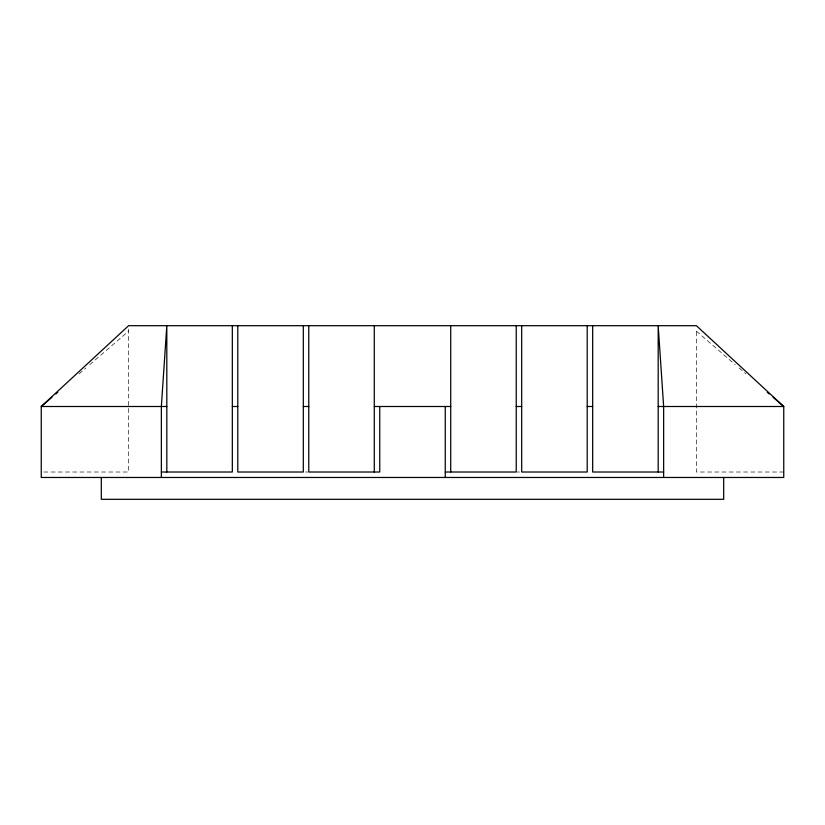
<?xml version="1.0" encoding="UTF-8"?>
<svg xmlns="http://www.w3.org/2000/svg" width="825" height="825" viewBox="0 0 825 825"><rect width="100%" height="100%" fill="white"/><g stroke="black" fill="none" stroke-linecap="round" stroke-linejoin="round"><path stroke-width="0.62" stroke-dasharray="4.12 3.09" d="M79.107 373.849L85.893 367.991M89.781 364.64L128.607 331.155M43.818 472.013L128.607 472.013L128.607 328.969M305.498 472.013L307.673 472.013M517.327 472.013L519.502 472.013M783.75 472.013L696.393 472.013L696.393 328.969M696.393 331.155L735.219 364.64M739.107 367.991L745.893 373.849"/><path stroke-width="1.24" d="M51.923 397.289L41.25 406.498L41.25 477.469L783.75 477.469L783.75 406.498L696.393 325.689L128.607 325.689L41.25 406.498L166.815 406.498M55.811 393.938L57.75 392.267M232.33 406.498L237.796 406.498M303.311 406.498L308.767 406.498M374.282 406.498L450.718 406.498M516.233 406.498L521.689 406.498M587.204 406.498L592.67 406.498M658.185 406.498L783.75 406.498L773.077 397.289M161.36 472.013L232.33 472.013L232.33 325.689M445.252 472.013L516.233 472.013L516.233 325.689M663.64 472.013L592.67 472.013L592.67 325.689M767.25 392.267L769.189 393.938M723.69 477.469L723.69 499.311L101.31 499.311L101.31 477.469M663.64 477.469L663.64 406.498L658.185 325.689L658.185 472.013M587.204 325.689L587.204 472.013L521.689 472.013L521.689 325.689M450.718 325.689L450.718 472.013M445.252 406.498L445.252 477.469M379.748 406.498L379.748 472.013L308.767 472.013L308.767 325.689M374.282 325.689L374.282 472.013M303.311 325.689L303.311 472.013L237.796 472.013L237.796 325.689M166.815 472.013L166.815 325.689L161.36 406.498L161.36 477.469"/></g></svg>
